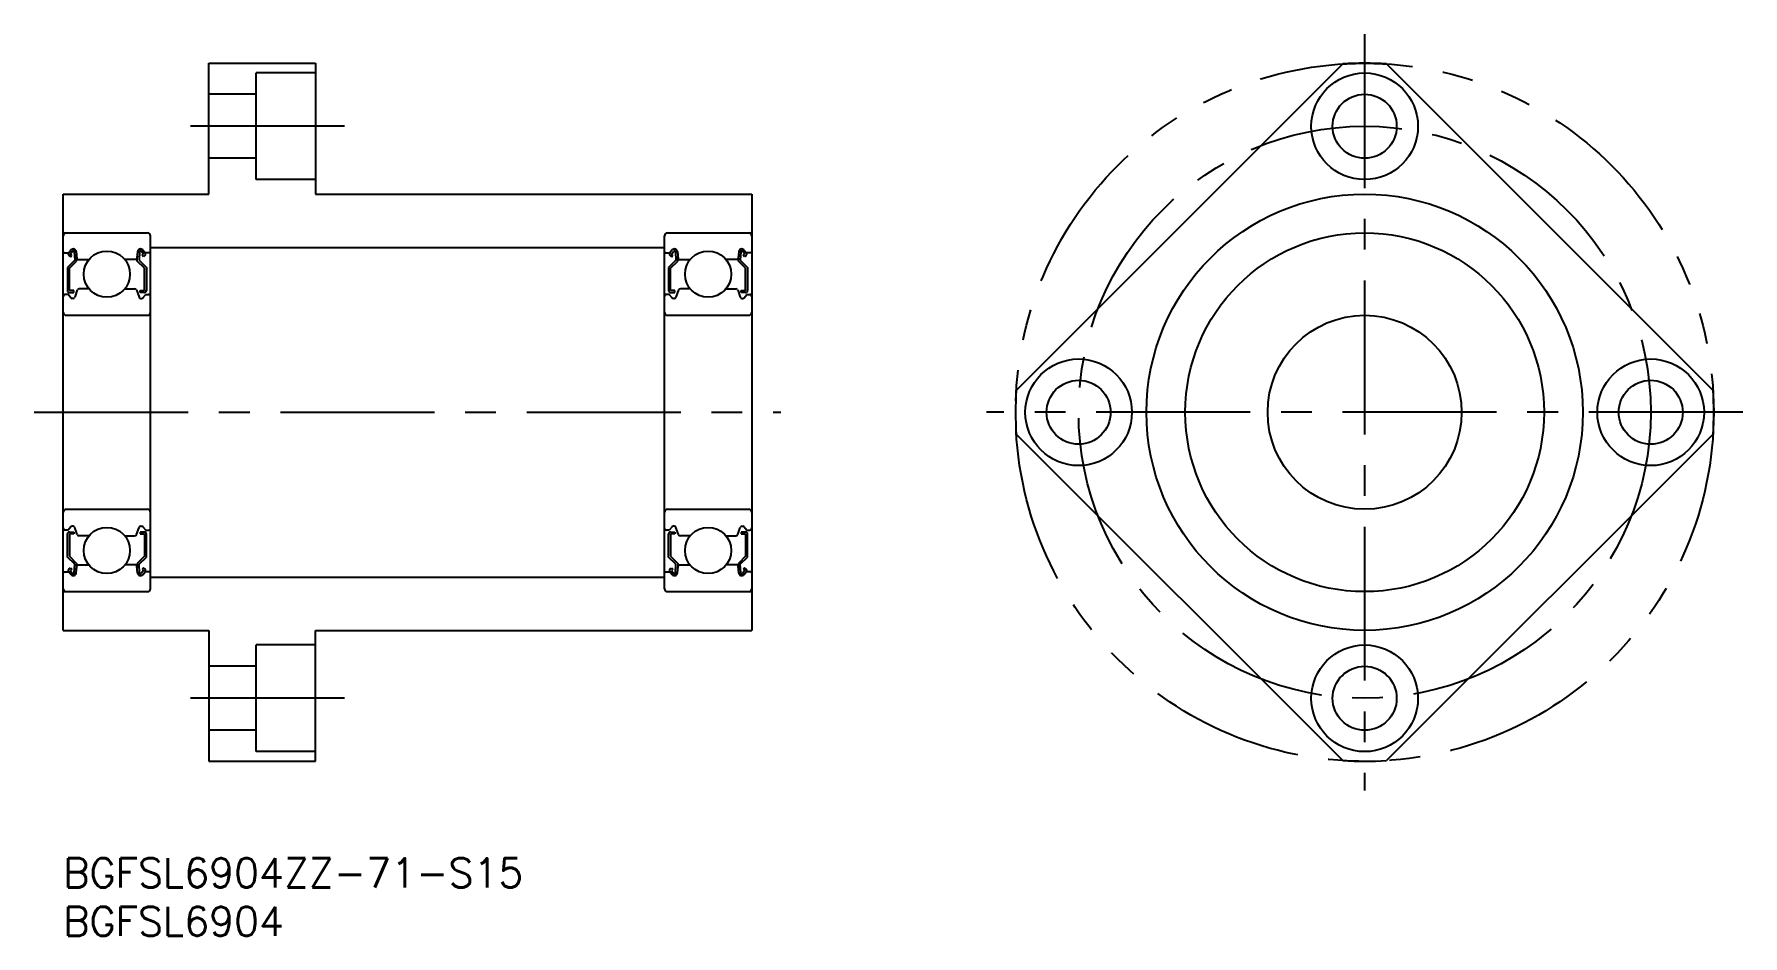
# Model space of a CAD drawing. Extents: x -3 to 173, y -8 to 85.
import ezdxf

# ---------------------------------------------------------------- set-up
doc = ezdxf.new("R2010")
doc.units = 0
doc.header["$LTSCALE"] = 0.5
doc.linetypes.add('CENTER', pattern=[50.8, 31.75, -6.35, 6.35, -6.35])
doc.linetypes.add('PHANTOM', pattern=[63.5, 31.75, -6.35, 6.35, -6.35, 6.35, -6.35])
for name, color, linetype in [('MSM_CENTER', 1, 'CENTER'), ('MSM_CONTINUOUS', 7, 'CONTINUOUS'), ('MSM_IMAGINARY', 6, 'PHANTOM'), ('MSM_PART_NUMBER', 7, 'CONTINUOUS')]:
    doc.layers.add(name, color=color, linetype=linetype)
doc.styles.get("Standard").update_dxf_attribs({"font": 'txt.shx', "height": 2.5, "bigfont": 'bigfont.shx'})

# ---------------------------------------------------------------- blocks, each defined once
blk = doc.blocks.new('*U25')
at = {"layer": 'MSM_PART_NUMBER'}
blk.add_text('BGFSL6904ZZ-71-S15', height=3, dxfattribs=at).set_placement((0, -3))
blk = doc.blocks.new('*U26')
at = {"layer": 'MSM_PART_NUMBER'}
blk.add_text('BGFSL6904', height=3, dxfattribs=at).set_placement((0, -8))

msp = doc.modelspace()

# ---------------------------------------------------------------- linework, layer by layer
at = {"layer": 'MSM_CENTER'}
for p, q in [((134.21, 85), (134.21, 7)), ((29, 75.5), (12, 75.5)), ((-3, 46), (74, 46)), ((173.21, 46), (95.21, 46)), ((29, 16.5), (12, 16.5))]:
    msp.add_line(p, q, dxfattribs=at)
msp.add_circle((134.21, 46), 29.5, dxfattribs=at)
at = {"layer": 'MSM_CONTINUOUS'}
for p, q in [((15, 68.5), (15, 82)), ((15, 82), (26, 82)), ((26, 82), (26, 68.5)), ((131.96, 81.93), (98.28, 48.25)), ((136.46, 81.93), (170.14, 48.25)), ((19.9, 70), (19.9, 81)), ((26, 81), (19.9, 81)), ((19.9, 78.8), (15, 78.8)), ((19.9, 72.2), (15, 72.2)), ((26, 70), (19.9, 70)), ((0, 23.5), (0, 68.5)), ((0, 68.5), (15, 68.5)), ((26, 68.5), (71, 68.5)), ((71, 68.5), (71, 23.5)), ((0, 64.5), (8.7, 64.5)), ((9, 27.8), (9, 64.2)), ((62, 27.8), (62, 64.2)), ((62.3, 64.5), (71, 64.5)), ((0.1, 62.45), (0.56, 62.45)), ((1.18, 61.68), (0.43, 60.93)), ((0.81, 62.75), (0.56, 62.45)), ((0.58, 62.17), (0.74, 62.04)), ((0.71, 62.32), (0.96, 62.62)), ((0.87, 62.19), (0.71, 62.32)), ((0.74, 62.04), (0.87, 62.19)), ((1.14, 62.56), (1.18, 61.68)), ((1.34, 62.58), (1.4, 61.84)), ((1.38, 61.6), (1.38, 62.07)), ((1.5, 61.75), (2.65, 61.75)), ((7.5, 61.75), (6.35, 61.75)), ((7.66, 62.58), (7.6, 61.84)), ((7.62, 61.6), (7.62, 62.07)), ((7.86, 62.56), (7.82, 61.68)), ((7.82, 61.68), (8.57, 60.93)), ((8.29, 62.32), (8.04, 62.62)), ((8.13, 62.19), (8.29, 62.32)), ((8.26, 62.04), (8.13, 62.19)), ((8.19, 62.75), (8.44, 62.45)), ((8.42, 62.17), (8.26, 62.04)), ((8.9, 62.45), (8.44, 62.45)), ((9, 63), (62, 63)), ((62.1, 62.45), (62.56, 62.45)), ((63.18, 61.68), (62.43, 60.93)), ((62.81, 62.75), (62.56, 62.45)), ((62.58, 62.17), (62.74, 62.04)), ((62.71, 62.32), (62.96, 62.62)), ((62.87, 62.19), (62.71, 62.32)), ((62.74, 62.04), (62.87, 62.19)), ((63.14, 62.56), (63.18, 61.68)), ((63.34, 62.58), (63.4, 61.84)), ((63.38, 61.6), (63.38, 62.07)), ((63.5, 61.75), (64.65, 61.75)), ((69.5, 61.75), (68.35, 61.75)), ((69.66, 62.58), (69.6, 61.84)), ((69.62, 61.6), (69.62, 62.07)), ((69.86, 62.56), (69.82, 61.68)), ((69.82, 61.68), (70.57, 60.93)), ((70.29, 62.32), (70.04, 62.62)), ((70.13, 62.19), (70.29, 62.32)), ((70.26, 62.04), (70.13, 62.19)), ((70.19, 62.75), (70.44, 62.45)), ((70.42, 62.17), (70.26, 62.04)), ((70.9, 62.45), (70.44, 62.45)), ((0.43, 60.93), (0.43, 58.55)), ((0.63, 60.85), (1.38, 61.6)), ((0.63, 58.55), (0.63, 60.85)), ((8.37, 60.85), (7.62, 61.6)), ((8.37, 58.55), (8.37, 60.85)), ((8.57, 60.93), (8.57, 58.55)), ((62.43, 60.93), (62.43, 58.55)), ((62.63, 60.85), (63.38, 61.6)), ((62.63, 58.55), (62.63, 60.85)), ((70.37, 60.85), (69.62, 61.6)), ((70.37, 58.55), (70.37, 60.85)), ((70.57, 60.93), (70.57, 58.55)), ((0.5, 58.15), (0.2, 58.15)), ((0.78, 57.82), (0.5, 58.15)), ((1.08, 58.55), (0.63, 58.55)), ((0.63, 58.35), (1.08, 58.35)), ((1.08, 58.35), (1.08, 58.55)), ((1.45, 58.62), (1.18, 57.88)), ((2.65, 58.75), (1.64, 58.75)), ((6.35, 58.75), (7.36, 58.75)), ((7.55, 58.62), (7.82, 57.88)), ((7.92, 58.35), (7.92, 58.55)), ((7.92, 58.55), (8.37, 58.55)), ((8.37, 58.35), (7.92, 58.35)), ((8.22, 57.82), (8.5, 58.15)), ((8.5, 58.15), (8.8, 58.15)), ((62.5, 58.15), (62.2, 58.15)), ((62.78, 57.82), (62.5, 58.15)), ((63.08, 58.55), (62.63, 58.55)), ((62.63, 58.35), (63.08, 58.35)), ((63.08, 58.35), (63.08, 58.55)), ((63.45, 58.62), (63.18, 57.88)), ((64.65, 58.75), (63.64, 58.75)), ((68.35, 58.75), (69.36, 58.75)), ((69.55, 58.62), (69.82, 57.88)), ((69.92, 58.35), (69.92, 58.55)), ((69.92, 58.55), (70.37, 58.55)), ((70.37, 58.35), (69.92, 58.35)), ((70.22, 57.82), (70.5, 58.15)), ((70.5, 58.15), (70.8, 58.15)), ((0.99, 57.75), (0.93, 57.75)), ((8.01, 57.75), (8.07, 57.75)), ((62.99, 57.75), (62.93, 57.75)), ((70.01, 57.75), (70.07, 57.75)), ((0.3, 56), (8.7, 56)), ((62.3, 56), (70.7, 56)), ((98.28, 43.75), (131.96, 10.07)), ((170.14, 43.75), (136.46, 10.07)), ((0.3, 36), (8.7, 36)), ((62.3, 36), (70.7, 36)), ((0.5, 33.85), (0.2, 33.85)), ((0.78, 34.18), (0.5, 33.85)), ((0.63, 33.65), (1.08, 33.65)), ((0.99, 34.25), (0.93, 34.25)), ((1.08, 33.65), (1.08, 33.45)), ((1.45, 33.38), (1.18, 34.12)), ((7.55, 33.38), (7.82, 34.12)), ((8.37, 33.65), (7.92, 33.65)), ((7.92, 33.65), (7.92, 33.45)), ((8.01, 34.25), (8.07, 34.25)), ((8.22, 34.18), (8.5, 33.85)), ((8.5, 33.85), (8.8, 33.85)), ((62.5, 33.85), (62.2, 33.85)), ((62.78, 34.18), (62.5, 33.85)), ((62.63, 33.65), (63.08, 33.65)), ((62.99, 34.25), (62.93, 34.25)), ((63.08, 33.65), (63.08, 33.45)), ((63.45, 33.38), (63.18, 34.12)), ((69.55, 33.38), (69.82, 34.12)), ((70.37, 33.65), (69.92, 33.65)), ((69.92, 33.65), (69.92, 33.45)), ((70.01, 34.25), (70.07, 34.25)), ((70.22, 34.18), (70.5, 33.85)), ((70.5, 33.85), (70.8, 33.85)), ((0.43, 31.07), (0.43, 33.45)), ((1.08, 33.45), (0.63, 33.45)), ((0.63, 33.45), (0.63, 31.15)), ((2.65, 33.25), (1.64, 33.25)), ((6.35, 33.25), (7.36, 33.25)), ((7.92, 33.45), (8.37, 33.45)), ((8.37, 33.45), (8.37, 31.15)), ((8.57, 31.07), (8.57, 33.45)), ((62.43, 31.07), (62.43, 33.45)), ((63.08, 33.45), (62.63, 33.45)), ((62.63, 33.45), (62.63, 31.15)), ((64.65, 33.25), (63.64, 33.25)), ((68.35, 33.25), (69.36, 33.25)), ((69.92, 33.45), (70.37, 33.45)), ((70.37, 33.45), (70.37, 31.15)), ((70.57, 31.07), (70.57, 33.45)), ((1.18, 30.32), (0.43, 31.07)), ((0.58, 29.83), (0.74, 29.96)), ((0.63, 31.15), (1.38, 30.4)), ((0.74, 29.96), (0.87, 29.81)), ((1.14, 29.44), (1.18, 30.32)), ((1.34, 29.42), (1.4, 30.16)), ((1.38, 30.4), (1.38, 29.93)), ((1.5, 30.25), (2.65, 30.25)), ((7.5, 30.25), (6.35, 30.25)), ((7.66, 29.42), (7.6, 30.16)), ((8.37, 31.15), (7.62, 30.4)), ((7.62, 30.4), (7.62, 29.93)), ((7.82, 30.32), (8.57, 31.07)), ((7.86, 29.44), (7.82, 30.32)), ((8.26, 29.96), (8.13, 29.81)), ((8.42, 29.83), (8.26, 29.96)), ((63.18, 30.32), (62.43, 31.07)), ((62.58, 29.83), (62.74, 29.96)), ((62.63, 31.15), (63.38, 30.4)), ((62.74, 29.96), (62.87, 29.81)), ((63.14, 29.44), (63.18, 30.32)), ((63.34, 29.42), (63.4, 30.16)), ((63.38, 30.4), (63.38, 29.93)), ((63.5, 30.25), (64.65, 30.25)), ((69.5, 30.25), (68.35, 30.25)), ((69.66, 29.42), (69.6, 30.16)), ((70.37, 31.15), (69.62, 30.4)), ((69.62, 30.4), (69.62, 29.93)), ((69.82, 30.32), (70.57, 31.07)), ((69.86, 29.44), (69.82, 30.32)), ((70.26, 29.96), (70.13, 29.81)), ((70.42, 29.83), (70.26, 29.96)), ((0.1, 29.55), (0.56, 29.55)), ((0.81, 29.25), (0.56, 29.55)), ((0.87, 29.81), (0.71, 29.68)), ((0.71, 29.68), (0.96, 29.38)), ((8.29, 29.68), (8.04, 29.38)), ((8.13, 29.81), (8.29, 29.68)), ((8.19, 29.25), (8.44, 29.55)), ((8.9, 29.55), (8.44, 29.55)), ((9, 29), (62, 29)), ((62.1, 29.55), (62.56, 29.55)), ((62.81, 29.25), (62.56, 29.55)), ((62.87, 29.81), (62.71, 29.68)), ((62.71, 29.68), (62.96, 29.38)), ((70.29, 29.68), (70.04, 29.38)), ((70.13, 29.81), (70.29, 29.68)), ((70.19, 29.25), (70.44, 29.55)), ((70.9, 29.55), (70.44, 29.55)), ((0, 27.5), (8.7, 27.5)), ((62.3, 27.5), (71, 27.5)), ((0, 23.5), (15, 23.5)), ((15, 23.5), (15, 10)), ((26, 23.5), (71, 23.5)), ((26, 10), (26, 23.5)), ((19.9, 11), (19.9, 22)), ((26, 22), (19.9, 22)), ((19.9, 19.8), (15, 19.8)), ((19.9, 13.2), (15, 13.2)), ((26, 11), (19.9, 11)), ((15, 10), (26, 10))]:
    msp.add_line(p, q, dxfattribs=at)
for centre, radius in [((134.21, 75.5), 5.5), ((134.21, 75.5), 3.3), ((134.21, 46), 22.5), ((134.21, 46), 18.5), ((4.5, 60.25), 2.38), ((66.5, 60.25), 2.38), ((134.21, 46), 10), ((104.71, 46), 5.5), ((163.71, 46), 5.5), ((104.71, 46), 3.3), ((163.71, 46), 3.3), ((4.5, 31.75), 2.38), ((66.5, 31.75), 2.38), ((134.21, 16.5), 5.5), ((134.21, 16.5), 3.3)]:
    msp.add_circle(centre, radius, dxfattribs=at)
for centre, radius, start, end in [((134.21, 46), 36, 86.4096, 93.5904), ((0.3, 64.2), 0.3, 90, 180), ((8.7, 64.2), 0.3, 0, 90), ((62.3, 64.2), 0.3, 90, 180), ((70.7, 64.2), 0.3, 0, 90), ((0.1, 62.55), 0.1, 180, 270), ((0.71, 62.32), 0.2, 140.001, 230.0801), ((1.04, 62.55), 0.3, 4.9967, 140.001), ((1.04, 62.56), 0.1, 2.8199, 140.0012), ((1.5, 61.85), 0.1, 184.9967, 269.9995), ((7.5, 61.85), 0.1, 270.0005, 355.0033), ((7.96, 62.55), 0.3, 39.999, 175.0033), ((7.96, 62.56), 0.1, 39.9988, 177.1801), ((8.29, 62.32), 0.2, 309.9199, 39.999), ((8.9, 62.55), 0.1, 270, 0), ((62.1, 62.55), 0.1, 180, 270), ((62.71, 62.32), 0.2, 140.001, 230.0801), ((63.04, 62.55), 0.3, 4.9967, 140.001), ((63.04, 62.56), 0.1, 2.8199, 140.0012), ((63.5, 61.85), 0.1, 184.9967, 269.9995), ((69.5, 61.85), 0.1, 270.0005, 355.0033), ((69.96, 62.55), 0.3, 39.999, 175.0033), ((69.96, 62.56), 0.1, 39.9988, 177.1801), ((70.29, 62.32), 0.2, 309.9199, 39.999), ((70.9, 62.55), 0.1, 270, 0), ((0.2, 57.95), 0.2, 90, 180), ((0.63, 58.55), 0.2, 180, 270), ((1.64, 58.55), 0.2, 90, 159.9919), ((7.36, 58.55), 0.2, 20.0081, 90), ((8.37, 58.55), 0.2, 270, 0), ((8.8, 57.95), 0.2, 0, 90), ((62.2, 57.95), 0.2, 90, 180), ((62.63, 58.55), 0.2, 180, 270), ((63.64, 58.55), 0.2, 90, 159.9919), ((69.36, 58.55), 0.2, 20.0081, 90), ((70.37, 58.55), 0.2, 270, 0), ((70.8, 57.95), 0.2, 0, 90), ((0.93, 57.95), 0.2, 219.9921, 270), ((0.99, 57.95), 0.2, 270, 339.9919), ((8.01, 57.95), 0.2, 200.0081, 270), ((8.07, 57.95), 0.2, 270, 320.0079), ((62.93, 57.95), 0.2, 219.9921, 270), ((62.99, 57.95), 0.2, 270, 339.9919), ((70.01, 57.95), 0.2, 200.0081, 270), ((70.07, 57.95), 0.2, 270, 320.0079), ((0.3, 56.3), 0.3, 180, 270), ((8.7, 56.3), 0.3, 270, 0), ((62.3, 56.3), 0.3, 180, 270), ((70.7, 56.3), 0.3, 270, 0), ((134.21, 46), 36, 176.4096, 183.5904), ((134.21, 46), 36, 356.4096, 3.5904), ((0.3, 35.7), 0.3, 90, 180), ((8.7, 35.7), 0.3, 0, 90), ((62.3, 35.7), 0.3, 90, 180), ((70.7, 35.7), 0.3, 0, 90), ((0.2, 34.05), 0.2, 180, 270), ((0.63, 33.45), 0.2, 90, 180), ((0.93, 34.05), 0.2, 90, 140.0079), ((0.99, 34.05), 0.2, 20.0081, 90), ((8.01, 34.05), 0.2, 90, 159.9919), ((8.07, 34.05), 0.2, 39.9921, 90), ((8.37, 33.45), 0.2, 360, 90), ((8.8, 34.05), 0.2, 270, 0), ((62.2, 34.05), 0.2, 180, 270), ((62.63, 33.45), 0.2, 90, 180), ((62.93, 34.05), 0.2, 90, 140.0079), ((62.99, 34.05), 0.2, 20.0081, 90), ((70.01, 34.05), 0.2, 90, 159.9919), ((70.07, 34.05), 0.2, 39.9921, 90), ((70.37, 33.45), 0.2, 360, 90), ((70.8, 34.05), 0.2, 270, 0), ((1.64, 33.45), 0.2, 200.0081, 270), ((7.36, 33.45), 0.2, 270, 339.9919), ((63.64, 33.45), 0.2, 200.0081, 270), ((69.36, 33.45), 0.2, 270, 339.9919), ((1.5, 30.15), 0.1, 90.0005, 175.0033), ((7.5, 30.15), 0.1, 4.9967, 89.9995), ((63.5, 30.15), 0.1, 90.0005, 175.0033), ((69.5, 30.15), 0.1, 4.9967, 89.9995), ((0.1, 29.45), 0.1, 90, 180), ((0.71, 29.68), 0.2, 129.9199, 219.999), ((1.04, 29.45), 0.3, 219.999, 355.0033), ((1.04, 29.44), 0.1, 219.9988, 357.1801), ((7.96, 29.45), 0.3, 184.9967, 320.001), ((7.96, 29.44), 0.1, 182.8199, 320.0012), ((8.29, 29.68), 0.2, 320.001, 50.0801), ((8.9, 29.45), 0.1, 0, 90), ((62.1, 29.45), 0.1, 90, 180), ((62.71, 29.68), 0.2, 129.9199, 219.999), ((63.04, 29.45), 0.3, 219.999, 355.0033), ((63.04, 29.44), 0.1, 219.9988, 357.1801), ((69.96, 29.45), 0.3, 184.9967, 320.001), ((69.96, 29.44), 0.1, 182.8199, 320.0012), ((70.29, 29.68), 0.2, 320.001, 50.0801), ((70.9, 29.45), 0.1, 0, 90), ((0.3, 27.8), 0.3, 180, 270), ((8.7, 27.8), 0.3, 270, 0), ((62.3, 27.8), 0.3, 180, 270), ((70.7, 27.8), 0.3, 270, 0), ((134.21, 46), 36, 266.4096, 273.5904)]:
    msp.add_arc(centre, radius, start, end, dxfattribs=at)
at = {"layer": 'MSM_IMAGINARY'}
msp.add_circle((134.21, 46), 36, dxfattribs=at)

# ---------------------------------------------------------------- block references
at = {"layer": 'MSM_CONTINUOUS'}
for name in ['*U25', '*U26']:
    msp.add_blockref(name, (0, 0), dxfattribs=at)

doc.saveas('drawing.dxf')
